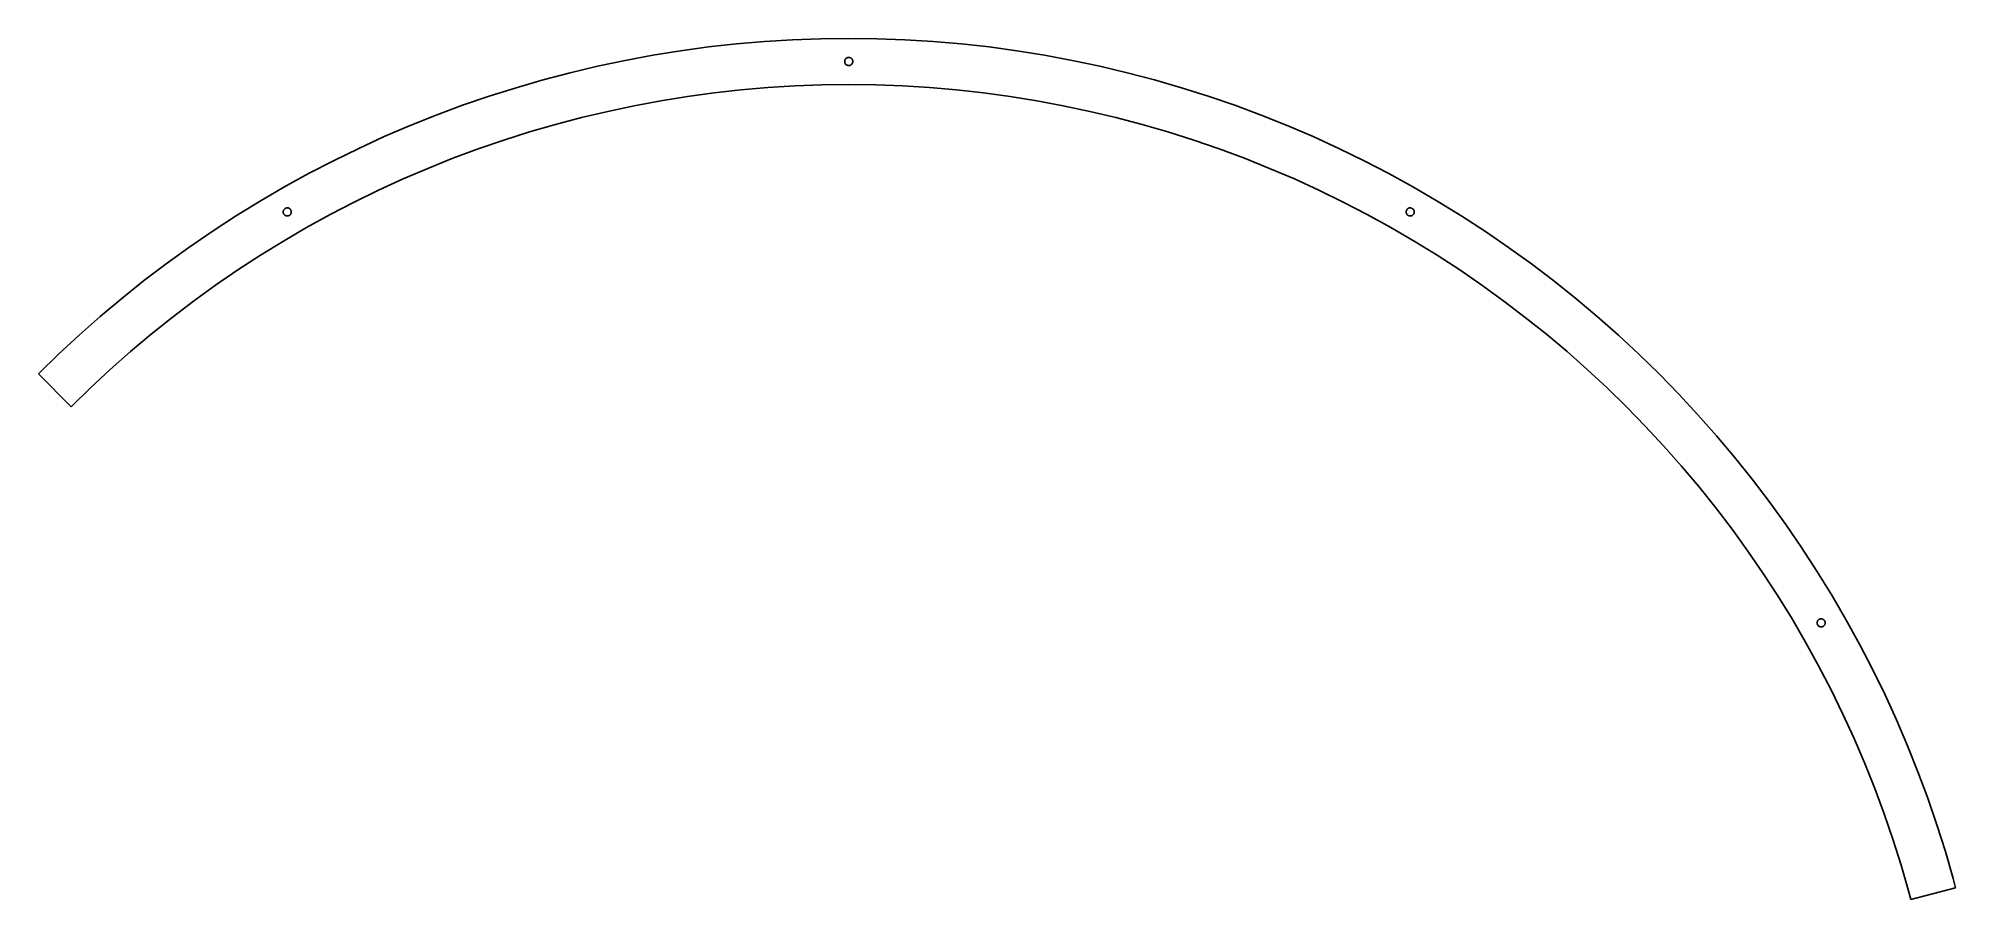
# Model space of a CAD drawing. Header units: metres. Extents: x -140 to 191, y 49 to 198.
import ezdxf

# ---------------------------------------------------------------- set-up
doc = ezdxf.new("R2010")
doc.units = ezdxf.units.M

msp = doc.modelspace()

# ---------------------------------------------------------------- linework, layer by layer
for p, q in [((-29.0526, 195.857), (-33.8504, 195.085)), ((-24.2373, 196.511), (-29.0526, 195.857)), ((-19.4074, 197.047), (-24.2373, 196.511)), ((-14.5658, 197.464), (-19.4074, 197.047)), ((-9.71539, 197.762), (-14.5658, 197.464)), ((-4.85916, 197.94), (-9.71539, 197.762)), ((0, 198), (-4.85916, 197.94)), ((4.85916, 197.94), (0, 198)), ((9.71539, 197.762), (4.85916, 197.94)), ((14.5658, 197.464), (9.71539, 197.762)), ((19.4074, 197.047), (14.5658, 197.464)), ((24.2373, 196.511), (19.4074, 197.047)), ((29.0526, 195.857), (24.2373, 196.511)), ((33.8504, 195.085), (29.0526, 195.857)), ((-43.382, 193.189), (-48.1101, 192.066)), ((-38.6279, 194.195), (-43.382, 193.189)), ((-33.8504, 195.085), (-38.6279, 194.195)), ((-0.698608, 194.044), (-0.687592, 194.131)), ((-0.698608, 193.956), (-0.698608, 194.044)), ((-0.687592, 193.869), (-0.698608, 193.956)), ((-0.687592, 194.131), (-0.665726, 194.216)), ((-0.665726, 193.784), (-0.687592, 193.869)), ((-0.665726, 194.216), (-0.633377, 194.298)), ((-0.633377, 193.702), (-0.665726, 193.784)), ((-0.633377, 194.298), (-0.591019, 194.375)), ((-0.591019, 193.625), (-0.633377, 193.702)), ((-0.591019, 194.375), (-0.539352, 194.446)), ((-0.539352, 193.554), (-0.591019, 193.625)), ((-0.539352, 194.446), (-0.479172, 194.51)), ((-0.479172, 193.49), (-0.539352, 193.554)), ((-0.479172, 194.51), (-0.411438, 194.566)), ((-0.411438, 193.434), (-0.479172, 193.49)), ((-0.411438, 194.566), (-0.337219, 194.613)), ((-0.337219, 193.387), (-0.411438, 193.434)), ((-0.337219, 194.613), (-0.257675, 194.651)), ((-0.257675, 193.349), (-0.337219, 193.387)), ((-0.257675, 194.651), (-0.174072, 194.678)), ((-0.174072, 193.322), (-0.257675, 193.349)), ((-0.174072, 194.678), (-0.087723, 194.694)), ((-0.087723, 193.306), (-0.174072, 193.322)), ((-0.087723, 194.694), (0, 194.7)), ((0, 193.3), (-0.087723, 193.306)), ((0, 194.7), (0.087723, 194.694)), ((0.087723, 193.306), (0, 193.3)), ((0.087723, 194.694), (0.174072, 194.678)), ((0.174072, 193.322), (0.087723, 193.306)), ((0.174072, 194.678), (0.257675, 194.651)), ((0.257675, 193.349), (0.174072, 193.322)), ((0.257675, 194.651), (0.337219, 194.613)), ((0.337219, 193.387), (0.257675, 193.349)), ((0.337219, 194.613), (0.411438, 194.566)), ((0.411438, 193.434), (0.337219, 193.387)), ((0.411438, 194.566), (0.479172, 194.51)), ((0.479172, 193.49), (0.411438, 193.434)), ((0.479172, 194.51), (0.539352, 194.446)), ((0.539352, 193.554), (0.479172, 193.49)), ((0.539352, 194.446), (0.591019, 194.375)), ((0.591019, 193.625), (0.539352, 193.554)), ((0.591019, 194.375), (0.633377, 194.298)), ((0.633377, 193.702), (0.591019, 193.625)), ((0.633377, 194.298), (0.665726, 194.216)), ((0.665726, 193.784), (0.633377, 193.702)), ((0.665726, 194.216), (0.687592, 194.131)), ((0.687592, 193.869), (0.665726, 193.784)), ((0.687592, 194.131), (0.698608, 194.044)), ((0.698608, 193.956), (0.687592, 193.869)), ((0.698608, 194.044), (0.698608, 193.956)), ((38.6279, 194.195), (33.8504, 195.085)), ((43.382, 193.189), (38.6279, 194.195)), ((48.1101, 192.066), (43.382, 193.189)), ((-57.4764, 189.474), (-62.109, 188.007)), ((-52.8091, 190.828), (-57.4764, 189.474)), ((-48.1101, 192.066), (-52.8091, 190.828)), ((-23.258, 188.571), (-18.6232, 189.085)), ((-18.6232, 189.085), (-13.9773, 189.485)), ((-13.9773, 189.485), (-9.32285, 189.771)), ((-9.32285, 189.771), (-4.66283, 189.943)), ((-4.66283, 189.943), (0, 190)), ((0, 190), (4.66283, 189.943)), ((4.66283, 189.943), (9.32285, 189.771)), ((9.32285, 189.771), (13.9773, 189.485)), ((13.9773, 189.485), (18.6232, 189.085)), ((18.6232, 189.085), (23.258, 188.571)), ((52.8091, 190.828), (48.1101, 192.066)), ((57.4764, 189.474), (52.8091, 190.828)), ((62.109, 188.007), (57.4764, 189.474)), ((-66.7042, 186.426), (-71.2592, 184.733)), ((-62.109, 188.007), (-66.7042, 186.426)), ((-41.6292, 185.383), (-37.0672, 186.349)), ((-37.0672, 186.349), (-32.4828, 187.203)), ((-32.4828, 187.203), (-27.8788, 187.944)), ((-27.8788, 187.944), (-23.258, 188.571)), ((23.258, 188.571), (27.8788, 187.944)), ((27.8788, 187.944), (32.4828, 187.203)), ((32.4828, 187.203), (37.0672, 186.349)), ((37.0672, 186.349), (41.6292, 185.383)), ((66.7042, 186.426), (62.109, 188.007)), ((71.2592, 184.733), (66.7042, 186.426)), ((-75.7713, 182.928), (-80.2378, 181.014)), ((-71.2592, 184.733), (-75.7713, 182.928)), ((-55.1541, 181.819), (-50.6754, 183.117)), ((-50.6754, 183.117), (-46.1662, 184.306)), ((-46.1662, 184.306), (-41.6292, 185.383)), ((41.6292, 185.383), (46.1662, 184.306)), ((46.1662, 184.306), (50.6754, 183.117)), ((50.6754, 183.117), (55.1541, 181.819)), ((75.7713, 182.928), (71.2592, 184.733)), ((80.2378, 181.014), (75.7713, 182.928)), ((-84.6559, 178.99), (-89.023, 176.858)), ((-80.2378, 181.014), (-84.6559, 178.99)), ((-68.3801, 177.269), (-64.0091, 178.893)), ((-64.0091, 178.893), (-59.5995, 180.41)), ((-59.5995, 180.41), (-55.1541, 181.819)), ((55.1541, 181.819), (59.5995, 180.41)), ((59.5995, 180.41), (64.0091, 178.893)), ((64.0091, 178.893), (68.3801, 177.269)), ((84.6559, 178.99), (80.2378, 181.014)), ((89.023, 176.858), (84.6559, 178.99)), ((-89.023, 176.858), (-93.3365, 174.62)), ((-72.7099, 175.537), (-68.3801, 177.269)), ((68.3801, 177.269), (72.7099, 175.537)), ((93.3365, 174.62), (89.023, 176.858)), ((-97.5938, 172.277), (-101.792, 169.83)), ((-93.3365, 174.62), (-97.5938, 172.277)), ((-81.2355, 171.758), (-76.9958, 173.7)), ((-76.9958, 173.7), (-72.7099, 175.537)), ((72.7099, 175.537), (76.9958, 173.7)), ((76.9958, 173.7), (81.2355, 171.758)), ((97.5938, 172.277), (93.3365, 174.62)), ((101.792, 169.83), (97.5938, 172.277)), ((-101.792, 169.83), (-105.93, 167.281)), ((-89.5654, 167.565), (-85.4261, 169.713)), ((-85.4261, 169.713), (-81.2355, 171.758)), ((81.2355, 171.758), (85.4261, 169.713)), ((85.4261, 169.713), (89.5654, 167.565)), ((105.93, 167.281), (101.792, 169.83)), ((-105.93, 167.281), (-110.003, 164.631)), ((-97.6994, 168.038), (-97.6902, 168.126)), ((-97.6975, 167.95), (-97.6994, 168.038)), ((-97.6847, 167.863), (-97.6975, 167.95)), ((-97.6902, 168.126), (-97.6701, 168.211)), ((-97.6611, 167.779), (-97.6847, 167.863)), ((-97.6701, 168.211), (-97.6395, 168.294)), ((-97.627, 167.698), (-97.6611, 167.779)), ((-97.6395, 168.294), (-97.5988, 168.372)), ((-97.583, 167.622), (-97.627, 167.698)), ((-97.5988, 168.372), (-97.5486, 168.444)), ((-97.5299, 167.552), (-97.583, 167.622)), ((-97.5486, 168.444), (-97.4898, 168.509)), ((-97.4684, 167.489), (-97.5299, 167.552)), ((-97.4898, 168.509), (-97.4232, 168.566)), ((-97.3995, 167.434), (-97.4684, 167.489)), ((-97.4232, 168.566), (-97.35, 168.615)), ((-97.3243, 167.389), (-97.3995, 167.434)), ((-97.35, 168.615), (-97.2713, 168.654)), ((-97.244, 167.353), (-97.3243, 167.389)), ((-97.2713, 168.654), (-97.1882, 168.683)), ((-97.1598, 167.327), (-97.244, 167.353)), ((-97.1882, 168.683), (-97.1022, 168.701)), ((-97.0732, 167.313), (-97.1598, 167.327)), ((-97.1022, 168.701), (-97.0146, 168.709)), ((-96.9853, 167.309), (-97.0732, 167.313)), ((-97.0146, 168.709), (-96.9268, 168.705)), ((-96.8977, 167.316), (-96.9853, 167.309)), ((-96.9268, 168.705), (-96.8401, 168.69)), ((-96.8118, 167.335), (-96.8977, 167.316)), ((-96.8401, 168.69), (-96.756, 168.665)), ((-96.7287, 167.364), (-96.8118, 167.335)), ((-96.756, 168.665), (-96.6757, 168.629)), ((-96.65, 167.403), (-96.7287, 167.364)), ((-96.6757, 168.629), (-96.6005, 168.584)), ((-96.5768, 167.451), (-96.65, 167.403)), ((-96.6005, 168.584), (-96.5316, 168.529)), ((-96.5102, 167.509), (-96.5768, 167.451)), ((-96.5316, 168.529), (-96.4701, 168.466)), ((-96.4514, 167.574), (-96.5102, 167.509)), ((-96.4701, 168.466), (-96.4169, 168.396)), ((-96.4012, 167.646), (-96.4514, 167.574)), ((-96.4169, 168.396), (-96.373, 168.32)), ((-96.3605, 167.724), (-96.4012, 167.646)), ((-96.373, 168.32), (-96.3389, 168.239)), ((-96.3299, 167.807), (-96.3605, 167.724)), ((-96.3389, 168.239), (-96.3153, 168.154)), ((-96.3098, 167.892), (-96.3299, 167.807)), ((-96.3153, 168.154), (-96.3024, 168.068)), ((-96.3006, 167.98), (-96.3098, 167.892)), ((-96.3024, 168.068), (-96.3006, 167.98)), ((-93.6507, 165.317), (-89.5654, 167.565)), ((89.5654, 167.565), (93.6507, 165.317)), ((96.3006, 167.98), (96.3024, 168.068)), ((96.3098, 167.892), (96.3006, 167.98)), ((96.3024, 168.068), (96.3153, 168.154)), ((96.3299, 167.807), (96.3098, 167.892)), ((96.3153, 168.154), (96.3389, 168.239)), ((96.3605, 167.724), (96.3299, 167.807)), ((96.3389, 168.239), (96.373, 168.32)), ((96.4012, 167.646), (96.3605, 167.724)), ((96.373, 168.32), (96.4169, 168.396)), ((96.4514, 167.574), (96.4012, 167.646)), ((96.4169, 168.396), (96.4701, 168.466)), ((96.5102, 167.509), (96.4514, 167.574)), ((96.4701, 168.466), (96.5316, 168.529)), ((96.5768, 167.451), (96.5102, 167.509)), ((96.5316, 168.529), (96.6005, 168.584)), ((96.65, 167.403), (96.5768, 167.451)), ((96.6005, 168.584), (96.6757, 168.629)), ((96.7287, 167.364), (96.65, 167.403)), ((96.6757, 168.629), (96.756, 168.665)), ((96.8118, 167.335), (96.7287, 167.364)), ((96.756, 168.665), (96.8401, 168.69)), ((96.8977, 167.316), (96.8118, 167.335)), ((96.8401, 168.69), (96.9268, 168.705)), ((96.9853, 167.309), (96.8977, 167.316)), ((96.9268, 168.705), (97.0146, 168.709)), ((97.0732, 167.313), (96.9853, 167.309)), ((97.0146, 168.709), (97.1022, 168.701)), ((97.1598, 167.327), (97.0732, 167.313)), ((97.1022, 168.701), (97.1882, 168.683)), ((97.244, 167.353), (97.1598, 167.327)), ((97.1882, 168.683), (97.2713, 168.654)), ((97.3243, 167.389), (97.244, 167.353)), ((97.2713, 168.654), (97.35, 168.615)), ((97.3995, 167.434), (97.3243, 167.389)), ((97.35, 168.615), (97.4232, 168.566)), ((97.4684, 167.489), (97.3995, 167.434)), ((97.4232, 168.566), (97.4898, 168.509)), ((97.5299, 167.552), (97.4684, 167.489)), ((97.4898, 168.509), (97.5486, 168.444)), ((97.583, 167.622), (97.5299, 167.552)), ((97.5486, 168.444), (97.5988, 168.372)), ((97.627, 167.698), (97.583, 167.622)), ((97.5988, 168.372), (97.6395, 168.294)), ((97.6611, 167.779), (97.627, 167.698)), ((97.6395, 168.294), (97.6701, 168.211)), ((97.6847, 167.863), (97.6611, 167.779)), ((97.6701, 168.211), (97.6902, 168.126)), ((97.6975, 167.95), (97.6847, 167.863)), ((97.6902, 168.126), (97.6994, 168.038)), ((97.6994, 168.038), (97.6975, 167.95)), ((110.003, 164.631), (105.93, 167.281)), ((-110.003, 164.631), (-114.01, 161.882)), ((-101.65, 160.522), (-97.6795, 162.968)), ((-97.6795, 162.968), (-93.6507, 165.317)), ((93.6507, 165.317), (97.6795, 162.968)), ((97.6795, 162.968), (101.65, 160.522)), ((114.01, 161.882), (110.003, 164.631)), ((-117.948, 159.035), (-121.816, 156.093)), ((-114.01, 161.882), (-117.948, 159.035)), ((-105.558, 157.979), (-101.65, 160.522)), ((101.65, 160.522), (105.558, 157.979)), ((117.948, 159.035), (114.01, 161.882)), ((121.816, 156.093), (117.948, 159.035)), ((-121.816, 156.093), (-125.61, 153.056)), ((-109.404, 155.341), (-105.558, 157.979)), ((105.558, 157.979), (109.404, 155.341)), ((125.61, 153.056), (121.816, 156.093)), ((-125.61, 153.056), (-129.328, 149.927)), ((-116.894, 149.786), (-113.183, 152.609)), ((-113.183, 152.609), (-109.404, 155.341)), ((109.404, 155.341), (113.183, 152.609)), ((113.183, 152.609), (116.894, 149.786)), ((129.328, 149.927), (125.61, 153.056)), ((-129.328, 149.927), (-132.969, 146.708)), ((-120.535, 146.872), (-116.894, 149.786)), ((116.894, 149.786), (120.535, 146.872)), ((132.969, 146.708), (129.328, 149.927)), ((-132.969, 146.708), (-136.529, 143.401)), ((-124.103, 143.87), (-120.535, 146.872)), ((120.535, 146.872), (124.103, 143.87)), ((136.529, 143.401), (132.969, 146.708)), ((-136.529, 143.401), (-140.007, 140.007)), ((-127.596, 140.781), (-124.103, 143.87)), ((124.103, 143.87), (127.596, 140.781)), ((140.007, 140.007), (136.529, 143.401)), ((-140.007, 140.007), (-134.35, 134.35)), ((-131.013, 137.607), (-127.596, 140.781)), ((127.596, 140.781), (131.013, 137.607)), ((143.401, 136.529), (140.007, 140.007)), ((-134.35, 134.35), (-131.013, 137.607)), ((131.013, 137.607), (134.35, 134.35)), ((146.708, 132.969), (143.401, 136.529)), ((134.35, 134.35), (137.607, 131.013)), ((149.927, 129.328), (146.708, 132.969)), ((137.607, 131.013), (140.781, 127.596)), ((153.056, 125.61), (149.927, 129.328)), ((140.781, 127.596), (143.87, 124.103)), ((143.87, 124.103), (146.872, 120.535)), ((156.093, 121.816), (153.056, 125.61)), ((146.872, 120.535), (149.786, 116.894)), ((159.035, 117.948), (156.093, 121.816)), ((149.786, 116.894), (152.609, 113.183)), ((161.882, 114.01), (159.035, 117.948)), ((152.609, 113.183), (155.341, 109.404)), ((164.631, 110.003), (161.882, 114.01)), ((155.341, 109.404), (157.979, 105.558)), ((167.281, 105.93), (164.631, 110.003)), ((157.979, 105.558), (160.522, 101.65)), ((169.83, 101.792), (167.281, 105.93)), ((160.522, 101.65), (162.968, 97.6795)), ((172.277, 97.5938), (169.83, 101.792)), ((162.968, 97.6795), (165.317, 93.6507)), ((167.309, 96.9853), (167.313, 97.0732)), ((167.316, 96.8977), (167.309, 96.9853)), ((167.313, 97.0732), (167.327, 97.1598)), ((167.335, 96.8118), (167.316, 96.8977)), ((167.327, 97.1598), (167.353, 97.244)), ((167.364, 96.7287), (167.335, 96.8118)), ((167.353, 97.244), (167.389, 97.3243)), ((167.403, 96.65), (167.364, 96.7287)), ((167.389, 97.3243), (167.434, 97.3995)), ((167.451, 96.5768), (167.403, 96.65)), ((167.434, 97.3995), (167.489, 97.4684)), ((167.509, 96.5102), (167.451, 96.5768)), ((167.489, 97.4684), (167.552, 97.5299)), ((167.574, 96.4514), (167.509, 96.5102)), ((167.552, 97.5299), (167.622, 97.583)), ((167.646, 96.4012), (167.574, 96.4514)), ((167.622, 97.583), (167.698, 97.627)), ((167.724, 96.3605), (167.646, 96.4012)), ((167.698, 97.627), (167.779, 97.6611)), ((167.807, 96.3299), (167.724, 96.3605)), ((167.779, 97.6611), (167.863, 97.6847)), ((167.892, 96.3098), (167.807, 96.3299)), ((167.863, 97.6847), (167.95, 97.6975)), ((167.98, 96.3006), (167.892, 96.3098)), ((167.95, 97.6975), (168.038, 97.6994)), ((168.068, 96.3024), (167.98, 96.3006)), ((168.038, 97.6994), (168.126, 97.6902)), ((168.154, 96.3153), (168.068, 96.3024)), ((168.126, 97.6902), (168.211, 97.6701)), ((168.239, 96.3389), (168.154, 96.3153)), ((168.211, 97.6701), (168.294, 97.6395)), ((168.32, 96.373), (168.239, 96.3389)), ((168.294, 97.6395), (168.372, 97.5988)), ((168.396, 96.4169), (168.32, 96.373)), ((168.372, 97.5988), (168.444, 97.5486)), ((168.466, 96.4701), (168.396, 96.4169)), ((168.444, 97.5486), (168.509, 97.4898)), ((168.529, 96.5316), (168.466, 96.4701)), ((168.509, 97.4898), (168.566, 97.4232)), ((168.584, 96.6005), (168.529, 96.5316)), ((168.566, 97.4232), (168.615, 97.35)), ((168.629, 96.6757), (168.584, 96.6005)), ((168.615, 97.35), (168.654, 97.2713)), ((168.665, 96.756), (168.629, 96.6757)), ((168.654, 97.2713), (168.683, 97.1882)), ((168.69, 96.8401), (168.665, 96.756)), ((168.683, 97.1882), (168.701, 97.1022)), ((168.705, 96.9268), (168.69, 96.8401)), ((168.701, 97.1022), (168.709, 97.0146)), ((168.709, 97.0146), (168.705, 96.9268)), ((174.62, 93.3365), (172.277, 97.5938)), ((165.317, 93.6507), (167.565, 89.5654)), ((176.858, 89.023), (174.62, 93.3365)), ((167.565, 89.5654), (169.713, 85.4261)), ((178.99, 84.6559), (176.858, 89.023)), ((169.713, 85.4261), (171.758, 81.2355)), ((181.014, 80.2378), (178.99, 84.6559)), ((171.758, 81.2355), (173.7, 76.9958)), ((182.928, 75.7713), (181.014, 80.2378)), ((173.7, 76.9958), (175.537, 72.7099)), ((184.733, 71.2592), (182.928, 75.7713)), ((175.537, 72.7099), (177.269, 68.3801)), ((186.426, 66.7042), (184.733, 71.2592)), ((177.269, 68.3801), (178.893, 64.0091)), ((188.007, 62.109), (186.426, 66.7042)), ((178.893, 64.0091), (180.41, 59.5995)), ((189.474, 57.4764), (188.007, 62.109)), ((180.41, 59.5995), (181.819, 55.1541)), ((190.828, 52.8091), (189.474, 57.4764)), ((181.819, 55.1541), (183.117, 50.6754)), ((183.117, 50.6754), (183.514, 49.1723)), ((183.514, 49.1723), (191.241, 51.2427)), ((191.241, 51.2427), (190.828, 52.8091))]:
    msp.add_line(p, q)

doc.saveas('drawing.dxf')
